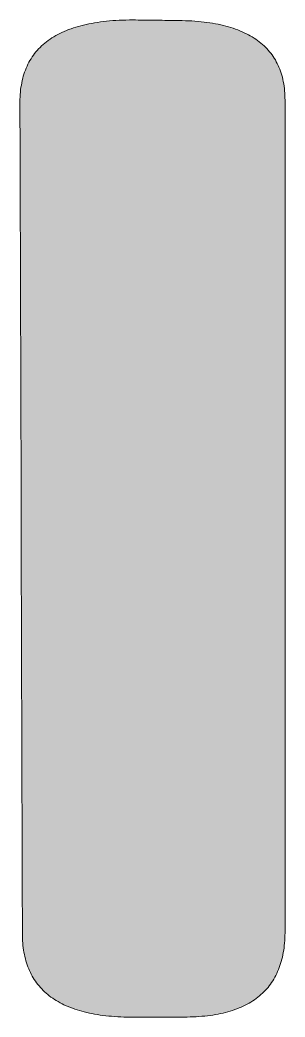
# Model space of a CAD drawing. Header units: millimetres. Extents: x 21 to 38, y -31 to 87.
# Drawn here: x 30.883 to 31.461, y 76.821 to 79.003 of the extents above; entities that cross this region are included whole.
import ezdxf

# ---------------------------------------------------------------- set-up
doc = ezdxf.new("R2010")
doc.units = ezdxf.units.MM
doc.header["$MEASUREMENT"] = 0
doc.layers.add('Layer 2', color=7, linetype='Continuous', lineweight=0)

# ---------------------------------------------------------------- blocks, each defined once
blk = doc.blocks.new('Block_1')
at = {"layer": 'Layer 2', "transparency": 33554687}
h = blk.add_hatch(color=7, dxfattribs=at)
h.dxf.hatch_style = 2
edge = h.paths.add_edge_path()
edge.add_spline(control_points=[(31.4613, 77.0058), (31.4612, 76.9981), (31.4609, 76.9907), (31.4603, 76.9835), (31.4596, 76.9763), (31.4587, 76.9693), (31.4575, 76.9626), (31.4563, 76.9559), (31.4548, 76.9494), (31.4531, 76.9432), (31.4513, 76.937), (31.4493, 76.931), (31.447, 76.9252), (31.4446, 76.9194), (31.442, 76.9139), (31.4391, 76.9086), (31.4362, 76.9034), (31.433, 76.8983), (31.4296, 76.8935), (31.4261, 76.8887), (31.4224, 76.8842), (31.4183, 76.8798), (31.4143, 76.8755), (31.41, 76.8714), (31.4054, 76.8676), (31.4008, 76.8638), (31.3959, 76.8602), (31.3908, 76.8568), (31.3856, 76.8534), (31.3801, 76.8503), (31.3744, 76.8474), (31.3687, 76.8445), (31.3627, 76.8419), (31.3564, 76.8395), (31.3501, 76.8371), (31.3435, 76.8349), (31.3366, 76.833), (31.3297, 76.8311), (31.3226, 76.8294), (31.3151, 76.828), (31.3077, 76.8265), (31.3, 76.8253), (31.292, 76.8244), (31.2839, 76.8234), (31.2756, 76.8227), (31.2671, 76.8222), (31.2585, 76.8217), (31.2496, 76.8215), (31.2405, 76.8215), (31.2405, 76.8215), (31.2323, 76.8215), (31.2323, 76.8215), (31.2323, 76.8215), (31.2241, 76.8215), (31.2241, 76.8215), (31.2241, 76.8215), (31.2159, 76.8215), (31.2159, 76.8215), (31.2159, 76.8215), (31.2077, 76.8215), (31.2077, 76.8215), (31.2077, 76.8215), (31.1996, 76.8215), (31.1996, 76.8215), (31.1996, 76.8215), (31.1914, 76.8215), (31.1914, 76.8215), (31.1914, 76.8215), (31.1832, 76.8215), (31.1832, 76.8215), (31.1832, 76.8215), (31.175, 76.8215), (31.175, 76.8215), (31.175, 76.8215), (31.1668, 76.8215), (31.1668, 76.8215), (31.1668, 76.8215), (31.1586, 76.8215), (31.1586, 76.8215), (31.1586, 76.8215), (31.1505, 76.8215), (31.1505, 76.8215), (31.1505, 76.8215), (31.1423, 76.8215), (31.1423, 76.8215), (31.1423, 76.8215), (31.1341, 76.8215), (31.1341, 76.8215), (31.1341, 76.8215), (31.1259, 76.8215), (31.1259, 76.8215), (31.1259, 76.8215), (31.1177, 76.8215), (31.1177, 76.8215), (31.1177, 76.8215), (31.1096, 76.8215), (31.1096, 76.8215), (31.1003, 76.8218), (31.0913, 76.8223), (31.0827, 76.8231), (31.074, 76.8238), (31.0656, 76.8248), (31.0575, 76.8259), (31.0494, 76.8271), (31.0416, 76.8285), (31.0341, 76.8301), (31.0266, 76.8318), (31.0193, 76.8336), (31.0124, 76.8357), (31.0055, 76.8377), (30.9988, 76.84), (30.9925, 76.8425), (30.9861, 76.845), (30.98, 76.8477), (30.9743, 76.8507), (30.9685, 76.8536), (30.963, 76.8568), (30.9578, 76.8601), (30.9526, 76.8635), (30.9477, 76.8671), (30.9431, 76.8709), (30.9385, 76.8747), (30.9341, 76.8788), (30.9301, 76.883), (30.926, 76.8873), (30.9223, 76.8918), (30.9188, 76.8965), (30.9154, 76.9012), (30.9122, 76.9061), (30.9093, 76.9112), (30.9064, 76.9163), (30.9038, 76.9217), (30.9015, 76.9273), (30.8992, 76.9328), (30.8972, 76.9386), (30.8955, 76.9446), (30.8937, 76.9506), (30.8923, 76.9569), (30.8911, 76.9633), (30.89, 76.9697), (30.8891, 76.9764), (30.8886, 76.9833), (30.888, 76.9902), (30.8877, 76.9973), (30.8877, 77.0046), (30.8877, 77.0046), (30.8874, 77.1183), (30.8874, 77.1183), (30.8874, 77.1183), (30.887, 77.232), (30.887, 77.232), (30.887, 77.232), (30.8867, 77.3456), (30.8867, 77.3456), (30.8867, 77.3456), (30.8864, 77.4593), (30.8864, 77.4593), (30.8864, 77.4593), (30.8861, 77.573), (30.8861, 77.573), (30.8861, 77.573), (30.8858, 77.6867), (30.8858, 77.6867), (30.8858, 77.6867), (30.8854, 77.8003), (30.8854, 77.8003), (30.8854, 77.8003), (30.8851, 77.914), (30.8851, 77.914), (30.8851, 77.914), (30.8848, 78.0277), (30.8848, 78.0277), (30.8848, 78.0277), (30.8845, 78.1414), (30.8845, 78.1414), (30.8845, 78.1414), (30.8841, 78.2551), (30.8841, 78.2551), (30.8841, 78.2551), (30.8838, 78.3687), (30.8838, 78.3687), (30.8838, 78.3687), (30.8835, 78.4824), (30.8835, 78.4824), (30.8835, 78.4824), (30.8832, 78.5961), (30.8832, 78.5961), (30.8832, 78.5961), (30.8828, 78.7098), (30.8828, 78.7098), (30.8828, 78.7098), (30.8825, 78.8234), (30.8825, 78.8234), (30.8825, 78.8309), (30.8828, 78.8382), (30.8835, 78.8452), (30.8841, 78.8522), (30.8851, 78.859), (30.8864, 78.8655), (30.8877, 78.8721), (30.8893, 78.8784), (30.8912, 78.8845), (30.8931, 78.8905), (30.8954, 78.8964), (30.898, 78.902), (30.9005, 78.9076), (30.9034, 78.913), (30.9066, 78.9181), (30.9099, 78.9233), (30.9134, 78.9282), (30.9172, 78.9328), (30.9211, 78.9375), (30.9253, 78.942), (30.9298, 78.9462), (30.9343, 78.9504), (30.9391, 78.9543), (30.9442, 78.9581), (30.9494, 78.9618), (30.9548, 78.9653), (30.9606, 78.9686), (30.9664, 78.9719), (30.9725, 78.9749), (30.9789, 78.9777), (30.9854, 78.9805), (30.9921, 78.9831), (30.9992, 78.9854), (31.0062, 78.9877), (31.0136, 78.9899), (31.0213, 78.9917), (31.029, 78.9936), (31.0371, 78.9952), (31.0454, 78.9966), (31.0538, 78.998), (31.0624, 78.9992), (31.0714, 79.0001), (31.0804, 79.0011), (31.0897, 79.0018), (31.0993, 79.0022), (31.109, 79.0027), (31.1189, 79.0029), (31.1292, 79.0029), (31.1292, 79.0029), (31.135, 79.0029), (31.135, 79.0029), (31.135, 79.0029), (31.1408, 79.0028), (31.1408, 79.0028), (31.1408, 79.0028), (31.1466, 79.0027), (31.1466, 79.0027), (31.1466, 79.0027), (31.1524, 79.0026), (31.1524, 79.0026), (31.1524, 79.0026), (31.1582, 79.0026), (31.1582, 79.0026), (31.1582, 79.0026), (31.1639, 79.0025), (31.1639, 79.0025), (31.1639, 79.0025), (31.1697, 79.0024), (31.1697, 79.0024), (31.1697, 79.0024), (31.1755, 79.0023), (31.1755, 79.0023), (31.1755, 79.0023), (31.1813, 79.0023), (31.1813, 79.0023), (31.1813, 79.0023), (31.1871, 79.0022), (31.1871, 79.0022), (31.1871, 79.0022), (31.1929, 79.0021), (31.1929, 79.0021), (31.1929, 79.0021), (31.1987, 79.002), (31.1987, 79.002), (31.1987, 79.002), (31.2045, 79.0019), (31.2045, 79.0019), (31.2045, 79.0019), (31.2103, 79.0019), (31.2103, 79.0019), (31.2103, 79.0019), (31.2161, 79.0018), (31.2161, 79.0018), (31.2161, 79.0018), (31.2219, 79.0017), (31.2219, 79.0017), (31.2318, 79.0017), (31.2415, 79.0015), (31.2508, 79.001), (31.2602, 79.0006), (31.2692, 78.9999), (31.278, 78.999), (31.2867, 78.9981), (31.2951, 78.9969), (31.3032, 78.9956), (31.3113, 78.9942), (31.3191, 78.9926), (31.3266, 78.9908), (31.3341, 78.989), (31.3412, 78.9869), (31.3481, 78.9847), (31.3549, 78.9824), (31.3615, 78.9799), (31.3677, 78.9772), (31.374, 78.9744), (31.3799, 78.9715), (31.3855, 78.9683), (31.3911, 78.9651), (31.3964, 78.9617), (31.4014, 78.9581), (31.4064, 78.9544), (31.4111, 78.9506), (31.4154, 78.9465), (31.4198, 78.9424), (31.4239, 78.938), (31.4276, 78.9335), (31.4313, 78.9289), (31.4348, 78.9242), (31.4379, 78.9192), (31.441, 78.9142), (31.4438, 78.9089), (31.4463, 78.9035), (31.4488, 78.898), (31.451, 78.8923), (31.4529, 78.8864), (31.4547, 78.8805), (31.4563, 78.8744), (31.4576, 78.868), (31.4588, 78.8616), (31.4597, 78.855), (31.4604, 78.8482), (31.461, 78.8414), (31.4613, 78.8343), (31.4613, 78.8271), (31.4613, 78.8271), (31.4613, 78.7132), (31.4613, 78.7132), (31.4613, 78.7132), (31.4613, 78.5994), (31.4613, 78.5994), (31.4613, 78.5994), (31.4613, 78.4856), (31.4613, 78.4856), (31.4613, 78.4856), (31.4613, 78.3717), (31.4613, 78.3717), (31.4613, 78.3717), (31.4613, 78.2579), (31.4613, 78.2579), (31.4613, 78.2579), (31.4613, 78.1441), (31.4613, 78.1441), (31.4613, 78.1441), (31.4613, 78.0303), (31.4613, 78.0303), (31.4613, 78.0303), (31.4613, 77.9164), (31.4613, 77.9164), (31.4613, 77.9164), (31.4613, 77.8026), (31.4613, 77.8026), (31.4613, 77.8026), (31.4613, 77.6888), (31.4613, 77.6888), (31.4613, 77.6888), (31.4613, 77.5749), (31.4613, 77.5749), (31.4613, 77.5749), (31.4613, 77.4611), (31.4613, 77.4611), (31.4613, 77.4611), (31.4613, 77.3473), (31.4613, 77.3473), (31.4613, 77.3473), (31.4613, 77.2335), (31.4613, 77.2335), (31.4613, 77.2335), (31.4613, 77.1196), (31.4613, 77.1196), (31.4613, 77.1196), (31.4613, 77.0058), (31.4613, 77.0058)], knot_values=[0, 0, 0, 0, 1, 1, 1, 2, 2, 2, 3, 3, 3, 4, 4, 4, 5, 5, 5, 6, 6, 6, 7, 7, 7, 8, 8, 8, 9, 9, 9, 10, 10, 10, 11, 11, 11, 12, 12, 12, 13, 13, 13, 14, 14, 14, 15, 15, 15, 16, 16, 16, 17, 17, 17, 18, 18, 18, 19, 19, 19, 20, 20, 20, 21, 21, 21, 22, 22, 22, 23, 23, 23, 24, 24, 24, 25, 25, 25, 26, 26, 26, 27, 27, 27, 28, 28, 28, 29, 29, 29, 30, 30, 30, 31, 31, 31, 32, 32, 32, 33, 33, 33, 34, 34, 34, 35, 35, 35, 36, 36, 36, 37, 37, 37, 38, 38, 38, 39, 39, 39, 40, 40, 40, 41, 41, 41, 42, 42, 42, 43, 43, 43, 44, 44, 44, 45, 45, 45, 46, 46, 46, 47, 47, 47, 48, 48, 48, 49, 49, 49, 50, 50, 50, 51, 51, 51, 52, 52, 52, 53, 53, 53, 54, 54, 54, 55, 55, 55, 56, 56, 56, 57, 57, 57, 58, 58, 58, 59, 59, 59, 60, 60, 60, 61, 61, 61, 62, 62, 62, 63, 63, 63, 64, 64, 64, 65, 65, 65, 66, 66, 66, 67, 67, 67, 68, 68, 68, 69, 69, 69, 70, 70, 70, 71, 71, 71, 72, 72, 72, 73, 73, 73, 74, 74, 74, 75, 75, 75, 76, 76, 76, 77, 77, 77, 78, 78, 78, 79, 79, 79, 80, 80, 80, 81, 81, 81, 82, 82, 82, 83, 83, 83, 84, 84, 84, 85, 85, 85, 86, 86, 86, 87, 87, 87, 88, 88, 88, 89, 89, 89, 90, 90, 90, 91, 91, 91, 92, 92, 92, 93, 93, 93, 94, 94, 94, 95, 95, 95, 96, 96, 96, 97, 97, 97, 98, 98, 98, 99, 99, 99, 100, 100, 100, 101, 101, 101, 102, 102, 102, 103, 103, 103, 104, 104, 104, 105, 105, 105, 106, 106, 106, 107, 107, 107, 108, 108, 108, 109, 109, 109, 110, 110, 110, 111, 111, 111, 112, 112, 112, 113, 113, 113, 114, 114, 114, 115, 115, 115, 116, 116, 116, 117, 117, 117, 118, 118, 118, 119, 119, 119, 120, 120, 120, 121, 121, 121, 122, 122, 122, 123, 123, 123, 124, 124, 124, 125, 125, 125, 126, 126, 126, 127, 127, 127, 128, 128, 128, 128], degree=3, periodic=0)
at = {"layer": 'Layer 2'}
blk.add_open_spline([(31.4613, 77.0058), (31.4612, 76.9981), (31.4609, 76.9907), (31.4603, 76.9835), (31.4596, 76.9763), (31.4587, 76.9693), (31.4575, 76.9626), (31.4563, 76.9559), (31.4548, 76.9494), (31.4531, 76.9432), (31.4513, 76.937), (31.4493, 76.931), (31.447, 76.9252), (31.4446, 76.9194), (31.442, 76.9139), (31.4391, 76.9086), (31.4362, 76.9034), (31.433, 76.8983), (31.4296, 76.8935), (31.4261, 76.8887), (31.4224, 76.8842), (31.4183, 76.8798), (31.4143, 76.8755), (31.41, 76.8714), (31.4054, 76.8676), (31.4008, 76.8638), (31.3959, 76.8602), (31.3908, 76.8568), (31.3856, 76.8534), (31.3801, 76.8503), (31.3744, 76.8474), (31.3687, 76.8445), (31.3627, 76.8419), (31.3564, 76.8395), (31.3501, 76.8371), (31.3435, 76.8349), (31.3366, 76.833), (31.3297, 76.8311), (31.3226, 76.8294), (31.3151, 76.828), (31.3077, 76.8265), (31.3, 76.8253), (31.292, 76.8244), (31.2839, 76.8234), (31.2756, 76.8227), (31.2671, 76.8222), (31.2585, 76.8217), (31.2496, 76.8215), (31.2405, 76.8215), (31.2405, 76.8215), (31.2323, 76.8215), (31.2323, 76.8215), (31.2323, 76.8215), (31.2241, 76.8215), (31.2241, 76.8215), (31.2241, 76.8215), (31.2159, 76.8215), (31.2159, 76.8215), (31.2159, 76.8215), (31.2077, 76.8215), (31.2077, 76.8215), (31.2077, 76.8215), (31.1996, 76.8215), (31.1996, 76.8215), (31.1996, 76.8215), (31.1914, 76.8215), (31.1914, 76.8215), (31.1914, 76.8215), (31.1832, 76.8215), (31.1832, 76.8215), (31.1832, 76.8215), (31.175, 76.8215), (31.175, 76.8215), (31.175, 76.8215), (31.1668, 76.8215), (31.1668, 76.8215), (31.1668, 76.8215), (31.1586, 76.8215), (31.1586, 76.8215), (31.1586, 76.8215), (31.1505, 76.8215), (31.1505, 76.8215), (31.1505, 76.8215), (31.1423, 76.8215), (31.1423, 76.8215), (31.1423, 76.8215), (31.1341, 76.8215), (31.1341, 76.8215), (31.1341, 76.8215), (31.1259, 76.8215), (31.1259, 76.8215), (31.1259, 76.8215), (31.1177, 76.8215), (31.1177, 76.8215), (31.1177, 76.8215), (31.1096, 76.8215), (31.1096, 76.8215), (31.1003, 76.8218), (31.0913, 76.8223), (31.0827, 76.8231), (31.074, 76.8238), (31.0656, 76.8248), (31.0575, 76.8259), (31.0494, 76.8271), (31.0416, 76.8285), (31.0341, 76.8301), (31.0266, 76.8318), (31.0193, 76.8336), (31.0124, 76.8357), (31.0055, 76.8377), (30.9988, 76.84), (30.9925, 76.8425), (30.9861, 76.845), (30.98, 76.8477), (30.9743, 76.8507), (30.9685, 76.8536), (30.963, 76.8568), (30.9578, 76.8601), (30.9526, 76.8635), (30.9477, 76.8671), (30.9431, 76.8709), (30.9385, 76.8747), (30.9341, 76.8788), (30.9301, 76.883), (30.926, 76.8873), (30.9223, 76.8918), (30.9188, 76.8965), (30.9154, 76.9012), (30.9122, 76.9061), (30.9093, 76.9112), (30.9064, 76.9163), (30.9038, 76.9217), (30.9015, 76.9273), (30.8992, 76.9328), (30.8972, 76.9386), (30.8955, 76.9446), (30.8937, 76.9506), (30.8923, 76.9569), (30.8911, 76.9633), (30.89, 76.9697), (30.8891, 76.9764), (30.8886, 76.9833), (30.888, 76.9902), (30.8877, 76.9973), (30.8877, 77.0046), (30.8877, 77.0046), (30.8874, 77.1183), (30.8874, 77.1183), (30.8874, 77.1183), (30.887, 77.232), (30.887, 77.232), (30.887, 77.232), (30.8867, 77.3456), (30.8867, 77.3456), (30.8867, 77.3456), (30.8864, 77.4593), (30.8864, 77.4593), (30.8864, 77.4593), (30.8861, 77.573), (30.8861, 77.573), (30.8861, 77.573), (30.8858, 77.6867), (30.8858, 77.6867), (30.8858, 77.6867), (30.8854, 77.8003), (30.8854, 77.8003), (30.8854, 77.8003), (30.8851, 77.914), (30.8851, 77.914), (30.8851, 77.914), (30.8848, 78.0277), (30.8848, 78.0277), (30.8848, 78.0277), (30.8845, 78.1414), (30.8845, 78.1414), (30.8845, 78.1414), (30.8841, 78.2551), (30.8841, 78.2551), (30.8841, 78.2551), (30.8838, 78.3687), (30.8838, 78.3687), (30.8838, 78.3687), (30.8835, 78.4824), (30.8835, 78.4824), (30.8835, 78.4824), (30.8832, 78.5961), (30.8832, 78.5961), (30.8832, 78.5961), (30.8828, 78.7098), (30.8828, 78.7098), (30.8828, 78.7098), (30.8825, 78.8234), (30.8825, 78.8234), (30.8825, 78.8309), (30.8828, 78.8382), (30.8835, 78.8452), (30.8841, 78.8522), (30.8851, 78.859), (30.8864, 78.8655), (30.8877, 78.8721), (30.8893, 78.8784), (30.8912, 78.8845), (30.8931, 78.8905), (30.8954, 78.8964), (30.898, 78.902), (30.9005, 78.9076), (30.9034, 78.913), (30.9066, 78.9181), (30.9099, 78.9233), (30.9134, 78.9282), (30.9172, 78.9328), (30.9211, 78.9375), (30.9253, 78.942), (30.9298, 78.9462), (30.9343, 78.9504), (30.9391, 78.9543), (30.9442, 78.9581), (30.9494, 78.9618), (30.9548, 78.9653), (30.9606, 78.9686), (30.9664, 78.9719), (30.9725, 78.9749), (30.9789, 78.9777), (30.9854, 78.9805), (30.9921, 78.9831), (30.9992, 78.9854), (31.0062, 78.9877), (31.0136, 78.9899), (31.0213, 78.9917), (31.029, 78.9936), (31.0371, 78.9952), (31.0454, 78.9966), (31.0538, 78.998), (31.0624, 78.9992), (31.0714, 79.0001), (31.0804, 79.0011), (31.0897, 79.0018), (31.0993, 79.0022), (31.109, 79.0027), (31.1189, 79.0029), (31.1292, 79.0029), (31.1292, 79.0029), (31.135, 79.0029), (31.135, 79.0029), (31.135, 79.0029), (31.1408, 79.0028), (31.1408, 79.0028), (31.1408, 79.0028), (31.1466, 79.0027), (31.1466, 79.0027), (31.1466, 79.0027), (31.1524, 79.0026), (31.1524, 79.0026), (31.1524, 79.0026), (31.1582, 79.0026), (31.1582, 79.0026), (31.1582, 79.0026), (31.1639, 79.0025), (31.1639, 79.0025), (31.1639, 79.0025), (31.1697, 79.0024), (31.1697, 79.0024), (31.1697, 79.0024), (31.1755, 79.0023), (31.1755, 79.0023), (31.1755, 79.0023), (31.1813, 79.0023), (31.1813, 79.0023), (31.1813, 79.0023), (31.1871, 79.0022), (31.1871, 79.0022), (31.1871, 79.0022), (31.1929, 79.0021), (31.1929, 79.0021), (31.1929, 79.0021), (31.1987, 79.002), (31.1987, 79.002), (31.1987, 79.002), (31.2045, 79.0019), (31.2045, 79.0019), (31.2045, 79.0019), (31.2103, 79.0019), (31.2103, 79.0019), (31.2103, 79.0019), (31.2161, 79.0018), (31.2161, 79.0018), (31.2161, 79.0018), (31.2219, 79.0017), (31.2219, 79.0017), (31.2318, 79.0017), (31.2415, 79.0015), (31.2508, 79.001), (31.2602, 79.0006), (31.2692, 78.9999), (31.278, 78.999), (31.2867, 78.9981), (31.2951, 78.9969), (31.3032, 78.9956), (31.3113, 78.9942), (31.3191, 78.9926), (31.3266, 78.9908), (31.3341, 78.989), (31.3412, 78.9869), (31.3481, 78.9847), (31.3549, 78.9824), (31.3615, 78.9799), (31.3677, 78.9772), (31.374, 78.9744), (31.3799, 78.9715), (31.3855, 78.9683), (31.3911, 78.9651), (31.3964, 78.9617), (31.4014, 78.9581), (31.4064, 78.9544), (31.4111, 78.9506), (31.4154, 78.9465), (31.4198, 78.9424), (31.4239, 78.938), (31.4276, 78.9335), (31.4313, 78.9289), (31.4348, 78.9242), (31.4379, 78.9192), (31.441, 78.9142), (31.4438, 78.9089), (31.4463, 78.9035), (31.4488, 78.898), (31.451, 78.8923), (31.4529, 78.8864), (31.4547, 78.8805), (31.4563, 78.8744), (31.4576, 78.868), (31.4588, 78.8616), (31.4597, 78.855), (31.4604, 78.8482), (31.461, 78.8414), (31.4613, 78.8343), (31.4613, 78.8271), (31.4613, 78.8271), (31.4613, 78.7132), (31.4613, 78.7132), (31.4613, 78.7132), (31.4613, 78.5994), (31.4613, 78.5994), (31.4613, 78.5994), (31.4613, 78.4856), (31.4613, 78.4856), (31.4613, 78.4856), (31.4613, 78.3717), (31.4613, 78.3717), (31.4613, 78.3717), (31.4613, 78.2579), (31.4613, 78.2579), (31.4613, 78.2579), (31.4613, 78.1441), (31.4613, 78.1441), (31.4613, 78.1441), (31.4613, 78.0303), (31.4613, 78.0303), (31.4613, 78.0303), (31.4613, 77.9164), (31.4613, 77.9164), (31.4613, 77.9164), (31.4613, 77.8026), (31.4613, 77.8026), (31.4613, 77.8026), (31.4613, 77.6888), (31.4613, 77.6888), (31.4613, 77.6888), (31.4613, 77.5749), (31.4613, 77.5749), (31.4613, 77.5749), (31.4613, 77.4611), (31.4613, 77.4611), (31.4613, 77.4611), (31.4613, 77.3473), (31.4613, 77.3473), (31.4613, 77.3473), (31.4613, 77.2335), (31.4613, 77.2335), (31.4613, 77.2335), (31.4613, 77.1196), (31.4613, 77.1196), (31.4613, 77.1196), (31.4613, 77.0058), (31.4613, 77.0058)], degree=3, knots=[0, 0, 0, 0, 1, 1, 1, 2, 2, 2, 3, 3, 3, 4, 4, 4, 5, 5, 5, 6, 6, 6, 7, 7, 7, 8, 8, 8, 9, 9, 9, 10, 10, 10, 11, 11, 11, 12, 12, 12, 13, 13, 13, 14, 14, 14, 15, 15, 15, 16, 16, 16, 17, 17, 17, 18, 18, 18, 19, 19, 19, 20, 20, 20, 21, 21, 21, 22, 22, 22, 23, 23, 23, 24, 24, 24, 25, 25, 25, 26, 26, 26, 27, 27, 27, 28, 28, 28, 29, 29, 29, 30, 30, 30, 31, 31, 31, 32, 32, 32, 33, 33, 33, 34, 34, 34, 35, 35, 35, 36, 36, 36, 37, 37, 37, 38, 38, 38, 39, 39, 39, 40, 40, 40, 41, 41, 41, 42, 42, 42, 43, 43, 43, 44, 44, 44, 45, 45, 45, 46, 46, 46, 47, 47, 47, 48, 48, 48, 49, 49, 49, 50, 50, 50, 51, 51, 51, 52, 52, 52, 53, 53, 53, 54, 54, 54, 55, 55, 55, 56, 56, 56, 57, 57, 57, 58, 58, 58, 59, 59, 59, 60, 60, 60, 61, 61, 61, 62, 62, 62, 63, 63, 63, 64, 64, 64, 65, 65, 65, 66, 66, 66, 67, 67, 67, 68, 68, 68, 69, 69, 69, 70, 70, 70, 71, 71, 71, 72, 72, 72, 73, 73, 73, 74, 74, 74, 75, 75, 75, 76, 76, 76, 77, 77, 77, 78, 78, 78, 79, 79, 79, 80, 80, 80, 81, 81, 81, 82, 82, 82, 83, 83, 83, 84, 84, 84, 85, 85, 85, 86, 86, 86, 87, 87, 87, 88, 88, 88, 89, 89, 89, 90, 90, 90, 91, 91, 91, 92, 92, 92, 93, 93, 93, 94, 94, 94, 95, 95, 95, 96, 96, 96, 97, 97, 97, 98, 98, 98, 99, 99, 99, 100, 100, 100, 101, 101, 101, 102, 102, 102, 103, 103, 103, 104, 104, 104, 105, 105, 105, 106, 106, 106, 107, 107, 107, 108, 108, 108, 109, 109, 109, 110, 110, 110, 111, 111, 111, 112, 112, 112, 113, 113, 113, 114, 114, 114, 115, 115, 115, 116, 116, 116, 117, 117, 117, 118, 118, 118, 119, 119, 119, 120, 120, 120, 121, 121, 121, 122, 122, 122, 123, 123, 123, 124, 124, 124, 125, 125, 125, 126, 126, 126, 127, 127, 127, 128, 128, 128, 128], dxfattribs=at)

msp = doc.modelspace()

# ---------------------------------------------------------------- block references
at = {"layer": 'Layer 2'}
msp.add_blockref('Block_1', (0, 0), dxfattribs=at)

doc.saveas('drawing.dxf')
